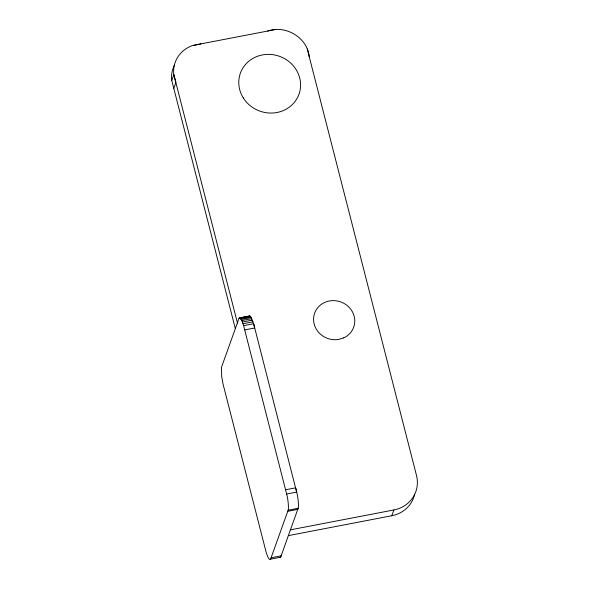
<?xml version="1.0" encoding="UTF-8"?>
<svg xmlns="http://www.w3.org/2000/svg" width="589" height="589" viewBox="0 0 589 589"><rect width="100%" height="100%" fill="white"/><g stroke="black" fill="none" stroke-linecap="round" stroke-linejoin="round"><path stroke-width="0.88" d="M288.139 510.221L288.271 509.603A14.99 2.842 79.1 0 0 287.218 496.262L243.61 325.636L241.792 320.571L239.62 317.891L239.001 318.399L221.479 367.322L221.678 376.474L223.032 383.999L266.059 551.922A15.292 2.901 79.1 0 0 270.528 559.314L288.139 510.221L298.144 508.292L280.629 557.223L270.623 559.145M235.342 328.677L171.752 80.421L173.821 74.634L237.647 323.781M173.784 88.35L175.853 82.563L173.689 73.809A30.731 28.728 19.7 0 1 191.859 45.78L200.945 43.873M288.36 535.629L391.818 515.736L393.886 509.956A31.092 29.06 19.7 0 0 416.504 475.463L307.252 48.983M248.875 316.683L249.626 315.962L250.627 316.639L253.616 323.707L297.224 494.34A14.99 2.842 79.1 0 1 298.277 507.681L297.762 509.367L287.756 511.289M267.664 31.048C285.599 24.628 307.576 37.637 309.284 56.912M193.501 45.309L275.107 29.619M239.62 317.891L249.626 315.962M239.208 318.075L249.213 316.146M240.091 318.053L250.104 316.131M239.001 318.399L240.665 318.075M240.621 318.568L250.627 316.639M241.196 319.415L251.201 317.486M241.792 320.571L251.797 318.649M242.403 322.021L252.416 320.099M243.014 323.722L253.027 321.8M243.61 325.636L253.616 323.707L254.706 327.985L244.7 329.906M285.65 489.761L295.656 487.832L296.223 489.901L296.753 492.08L286.74 494.009M290.429 529.842L393.886 509.956M271.102 557.79L281.115 555.869L280.533 557.385A15.292 2.901 79.1 0 1 279.65 557.503M171.752 80.421L171.613 79.596A30.731 28.728 19.7 0 1 174.521 64.937M414.685 494.178A31.092 29.06 19.7 0 1 391.818 515.736M343.601 337.931L338.535 339.448A20.762 19.408 19.7 0 1 314.07 315.034A20.762 19.408 19.7 0 1 346.788 305.227A20.762 19.408 19.7 0 1 343.601 337.931M243.228 97.811A31.136 29.111 19.7 0 0 296.76 98.959A31.136 29.111 19.7 0 0 269.063 54.379A31.136 29.111 19.7 0 0 243.228 97.811"/></g></svg>
